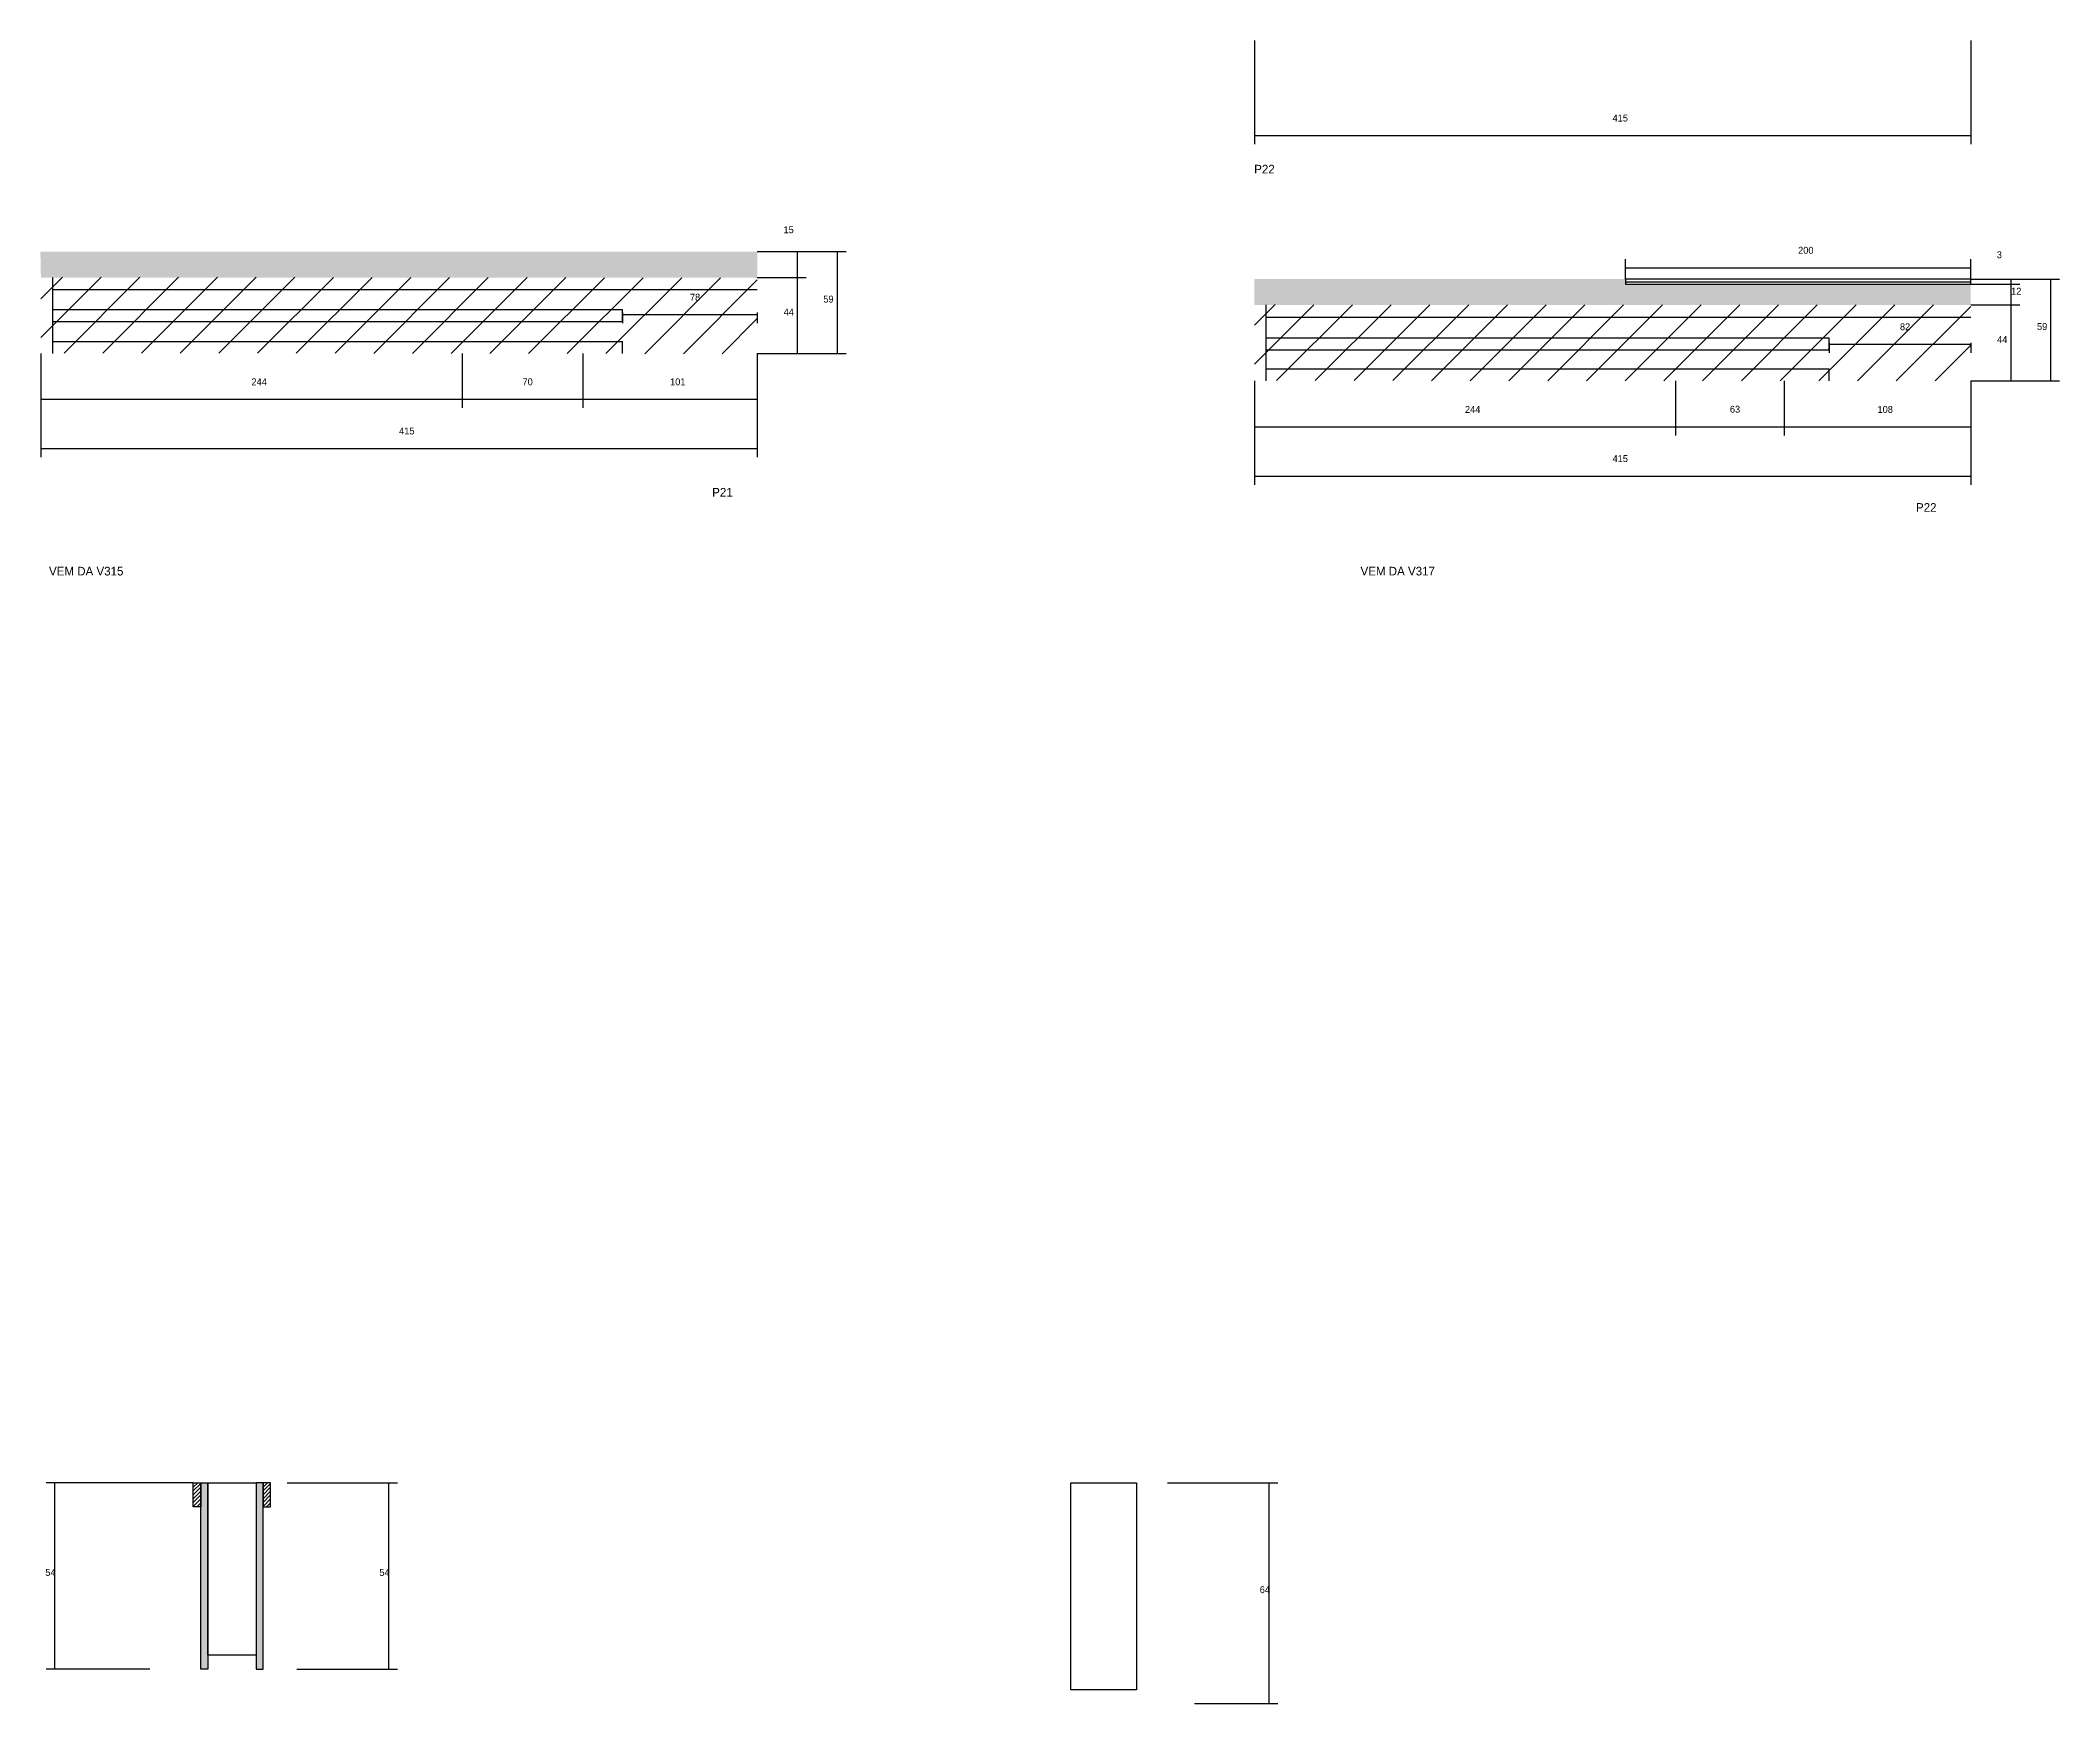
# Model space of a CAD drawing. Header units: metres. Extents: x 3266 to 9174, y 2161 to 3125.
# Drawn here: x 8004 to 9174, y 2161 to 3125 of the extents above; entities that cross this region are included whole.
import ezdxf

# ---------------------------------------------------------------- set-up
doc = ezdxf.new("R2010")
doc.units = ezdxf.units.M
for name, color, linetype in [('CONCRETO', 251, 'Continuous'), ('COTA', 241, 'Continuous'), ('Hachura', 253, 'Continuous'), ('Madeira', 126, 'Continuous'), ('NOMENCLATURA', 7, 'Continuous'), ('Painéis', 200, 'Continuous'), ('REAPROVEITAMENTO', 251, 'Continuous'), ('SARR_2.2x7', 40, 'Continuous'), ('SARR_EDITAR', 141, 'Continuous'), ('Texto Seção', 7, 'Continuous')]:
    doc.layers.add(name, color=color, linetype=linetype)

msp = doc.modelspace()

# ---------------------------------------------------------------- hatches: boundary and pattern name
at = {"layer": 'COTA'}
h = msp.add_hatch(dxfattribs=at)
h.set_pattern_fill('AR-CONC', scale=0.03)
h.paths.add_polyline_path([(8419.2, 2987.5), (8419.2, 3002.5), (8419.2, 3002.5), (8003.9, 3002.5), (8003.9, 3002.5), (8004.2, 2987.5), (8004.2, 2987.5), (8419.2, 2987.5)])
h = msp.add_hatch(dxfattribs=at)
h.set_pattern_fill('AR-CONC', scale=0.03)
h.paths.add_polyline_path([(8922.2, 2983.6), (9122.2, 2983.6), (9122.2, 2983.6), (9122.2, 2971.6), (9122.2, 2971.6), (8707.2, 2971.6), (8707.2, 2971.6), (8707.2, 2986.6), (8707.2, 2986.6), (8922.2, 2986.6), (8922.2, 2986.6), (8922.2, 2983.6)])
at = {"layer": 'Hachura'}
h = msp.add_hatch(dxfattribs=at)
h.set_pattern_fill('ANSI31', scale=0.5)
h.paths.add_polyline_path([(8096.9, 2275.3), (8092.5, 2275.3), (8092.5, 2275.3), (8092.5, 2289.3), (8092.5, 2289.3), (8096.9, 2289.3), (8096.9, 2289.3), (8096.9, 2275.3)])
h = msp.add_hatch(color=8, dxfattribs=at)
h.dxf.hatch_style = 1
h.paths.add_polyline_path([(8100.9, 2289.3), (8096.9, 2289.3), (8096.9, 2289.3), (8096.9, 2181.3), (8096.9, 2181.3), (8100.9, 2181.3), (8100.9, 2181.3), (8100.9, 2289.3)])
h = msp.add_hatch(color=8, dxfattribs=at)
h.dxf.hatch_style = 1
h.paths.add_polyline_path([(8132.9, 2289.3), (8128.9, 2289.3), (8128.9, 2289.3), (8128.9, 2181.3), (8128.9, 2181.3), (8132.9, 2181.3), (8132.9, 2181.3), (8132.9, 2289.3)])
h = msp.add_hatch(dxfattribs=at)
h.set_pattern_fill('ANSI31', scale=0.5)
h.paths.add_polyline_path([(8132.9, 2275.3), (8137.3, 2275.3), (8137.3, 2275.3), (8137.3, 2289.3), (8137.3, 2289.3), (8132.9, 2289.3), (8132.9, 2289.3), (8132.9, 2275.3)])
at = {"layer": 'REAPROVEITAMENTO'}
h = msp.add_hatch(dxfattribs=at)
h.set_pattern_fill('ANSI31', scale=5)
h.paths.add_polyline_path([(8004.2, 2943.8), (8004.2, 2987.8), (8004.2, 2987.8), (8419.2, 2987.3), (8419.2, 2987.3), (8419.2, 2943.3), (8419.2, 2943.3), (8004.2, 2943.8)])
h = msp.add_hatch(dxfattribs=at)
h.set_pattern_fill('ANSI31', scale=5)
h.paths.add_polyline_path([(8707.2, 2927.8), (8707.2, 2971.8), (8707.2, 2971.8), (9122.2, 2971.6), (9122.2, 2971.6), (9122.2, 2927.6), (9122.2, 2927.6), (8707.2, 2927.8)])

# ---------------------------------------------------------------- linework, layer by layer
at = {"layer": 'CONCRETO'}
for points in [[(8100.9, 2289.3), (8100.9, 2289.3), (8128.9, 2289.3), (8128.9, 2261.3), (8128.9, 2261.3), (8128.9, 2189.3), (8100.9, 2189.3), (8100.9, 2289.3)], [(8600.9, 2289.3), (8600.9, 2289.3), (8638.9, 2289.3), (8638.9, 2261.3), (8638.9, 2261.3), (8638.9, 2169.3), (8600.9, 2169.3), (8600.9, 2289.3)]]:
    msp.add_lwpolyline(points, close=True, dxfattribs=at)
at = {"layer": 'COTA'}
for p, q in [((8707.2, 3124.9), (8707.2, 3064.8)), ((9122.2, 3124.9), (9122.2, 3064.8)), ((8707.2, 3069.8), (9122.2, 3069.8)), ((8419.2, 3002.5), (8447.5, 3002.5)), ((8419.2, 3002.5), (8470.7, 3002.5)), ((8442.5, 2987.5), (8442.5, 3002.5)), ((8465.7, 2943.5), (8465.7, 3002.5)), ((8922.2, 2986.6), (8922.2, 2998.2)), ((9122.2, 2986.6), (9122.2, 2998.2)), ((8419.2, 2987.5), (8447.5, 2987.5)), ((8419.2, 2987.5), (8447.5, 2987.5)), ((8442.5, 2943.5), (8442.5, 2987.5)), ((8922.2, 2993.2), (9122.2, 2993.2)), ((9122.2, 2986.6), (9150.6, 2986.6)), ((9122.2, 2986.6), (9173.7, 2986.6)), ((9122.2, 2983.6), (9150.6, 2983.6)), ((9122.2, 2983.6), (9150.6, 2983.6)), ((9145.6, 2983.6), (9145.6, 2986.6)), ((9145.6, 2971.6), (9145.6, 2983.6)), ((9168.7, 2927.6), (9168.7, 2986.6)), ((9122.2, 2971.6), (9150.6, 2971.6)), ((9122.2, 2971.6), (9150.6, 2971.6)), ((9145.6, 2927.6), (9145.6, 2971.6)), ((8341.2, 2967.3), (8341.2, 2961.1)), ((8341.2, 2966.1), (8419.2, 2966.1)), ((8419.2, 2967.3), (8419.2, 2961.1)), ((9040.2, 2949.6), (9040.2, 2943.9)), ((9040.2, 2948.9), (9122.2, 2948.9)), ((9122.2, 2949.6), (9122.2, 2943.9)), ((8004.2, 2943.5), (8004.2, 2912)), ((8004.2, 2943.5), (8004.2, 2883.5)), ((8248.2, 2943.5), (8248.2, 2912)), ((8248.2, 2943.5), (8248.2, 2912)), ((8318.2, 2943.5), (8318.2, 2912)), ((8318.2, 2943.5), (8318.2, 2912)), ((8419.2, 2943.5), (8419.2, 2912)), ((8419.2, 2943.5), (8419.2, 2883.5)), ((8419.2, 2943.5), (8447.5, 2943.5)), ((8419.2, 2943.5), (8470.7, 2943.5)), ((8707.2, 2927.6), (8707.2, 2896)), ((8707.2, 2927.6), (8707.2, 2867.5)), ((8951.2, 2927.6), (8951.2, 2896)), ((8951.2, 2927.6), (8951.2, 2896)), ((9014.2, 2927.6), (9014.2, 2896)), ((9014.2, 2927.6), (9014.2, 2896)), ((9122.2, 2927.6), (9122.2, 2896)), ((9122.2, 2927.6), (9122.2, 2867.5)), ((9122.2, 2927.6), (9150.6, 2927.6)), ((9122.2, 2927.6), (9173.7, 2927.6)), ((8004.2, 2917), (8248.2, 2917)), ((8248.2, 2917), (8318.2, 2917)), ((8318.2, 2917), (8419.2, 2917)), ((8707.2, 2901), (8951.2, 2901)), ((8951.2, 2901), (9014.2, 2901)), ((9014.2, 2901), (9122.2, 2901)), ((8004.2, 2888.5), (8419.2, 2888.5)), ((8707.2, 2872.5), (9122.2, 2872.5)), ((8092.5, 2289.3), (8007.3, 2289.3)), ((8012.3, 2181.3), (8012.3, 2289.3)), ((8146.9, 2289.3), (8210.8, 2289.3)), ((8205.8, 2181.3), (8205.8, 2289.3)), ((8656.9, 2289.3), (8720.8, 2289.3)), ((8715.8, 2161.3), (8715.8, 2289.3)), ((8067.3, 2181.3), (8007.3, 2181.3)), ((8152.5, 2181.3), (8210.8, 2181.3)), ((8672.5, 2161.3), (8720.8, 2161.3))]:
    msp.add_line(p, q, dxfattribs=at)
at = {"layer": 'Madeira'}
for points in [[(8096.9, 2275.3), (8092.5, 2275.3), (8092.5, 2289.3), (8096.9, 2289.3)], [(8132.9, 2275.3), (8137.3, 2275.3), (8137.3, 2289.3), (8132.9, 2289.3)]]:
    msp.add_lwpolyline(points, close=True, dxfattribs=at)
at = {"layer": 'Painéis'}
for points in [[(9122.2, 2986.6), (8922.2, 2986.6), (8922.2, 2983.6), (9122.2, 2983.6)], [(8096.9, 2289.3), (8100.9, 2289.3), (8100.9, 2181.3), (8096.9, 2181.3)], [(8132.9, 2289.3), (8128.9, 2289.3), (8128.9, 2181.3), (8132.9, 2181.3)]]:
    msp.add_lwpolyline(points, close=True, dxfattribs=at)
at = {"layer": 'SARR_2.2x7'}
for p, q in [((8011.1, 2943.5), (8011.1, 2987.5)), ((8011.1, 2980.5), (8248.2, 2980.5)), ((8248.2, 2980.5), (8318.2, 2980.5)), ((8318.2, 2980.5), (8419.2, 2980.5)), ((8714.1, 2927.6), (8714.1, 2971.6)), ((8011.1, 2969), (8248.2, 2969)), ((8011.1, 2962), (8248.2, 2962)), ((8248.2, 2969), (8318.2, 2969)), ((8248.2, 2962), (8318.2, 2962)), ((8318.2, 2969), (8341.2, 2969)), ((8318.2, 2962), (8341.2, 2962)), ((8341.2, 2962), (8341.2, 2969)), ((8714.1, 2964.6), (8951.2, 2964.6)), ((8951.2, 2964.6), (9014.2, 2964.6)), ((9014.2, 2964.6), (9122.2, 2964.6)), ((8011.1, 2950.5), (8248.2, 2950.5)), ((8248.2, 2950.5), (8318.2, 2950.5)), ((8318.2, 2950.5), (8341.2, 2950.5)), ((8341.2, 2943.5), (8341.2, 2950.5)), ((8714.1, 2952.6), (8951.2, 2952.6)), ((8951.2, 2952.6), (9014.2, 2952.6)), ((9014.2, 2952.6), (9040.2, 2952.6)), ((9040.2, 2945.6), (9040.2, 2952.6)), ((8714.1, 2945.6), (8951.2, 2945.6)), ((8951.2, 2945.6), (9014.2, 2945.6)), ((9014.2, 2945.6), (9040.2, 2945.6)), ((8714.1, 2934.6), (8951.2, 2934.6)), ((8951.2, 2934.6), (9014.2, 2934.6)), ((9014.2, 2934.6), (9040.2, 2934.6)), ((9040.2, 2927.6), (9040.2, 2934.6))]:
    msp.add_line(p, q, dxfattribs=at)
at = {"layer": 'SARR_EDITAR'}
msp.add_line((8922.2, 2985.1), (9122.2, 2985.1), dxfattribs=at)

# ---------------------------------------------------------------- texts
at = {"layer": 'COTA'}
for s, p in [('415', (8914.7, 3077.9)), ('15', (8434.4, 3013.2)), ('200', (9022.2, 3001.3)), ('3', (9137.3, 2998.7)), ('78', (8380.2, 2974.1)), ('59', (8457.5, 2973)), ('12', (9145.6, 2977.6)), ('44', (8434.5, 2965.5)), ('82', (9081.2, 2957)), ('59', (9160.6, 2957.1)), ('44', (9137.5, 2949.6)), ('244', (8126.2, 2925.1)), ('70', (8283.2, 2925.1)), ('101', (8368.7, 2925.1)), ('244', (8829.2, 2909.1)), ('63', (8982.7, 2909.2)), ('108', (9068.2, 2909.1)), ('415', (8211.7, 2896.6)), ('415', (8914.7, 2880.6)), ('54', (8006.8, 2235.3)), ('54', (8200.3, 2235.3)), ('64', (8710.3, 2225.3))]:
    msp.add_text(s, height=4, dxfattribs=at).set_placement(p)
at = {"layer": 'NOMENCLATURA'}
for s, p in [('P22', (8707.1, 3047.8)), ('P21', (8393.1, 2860.6)), ('P22', (9090.5, 2851.8))]:
    msp.add_text(s, height=5, dxfattribs=at).set_placement(p)
at = {"layer": 'Texto Seção'}
for s, p in [('VEM DA V315', (8008.9, 2814.9)), ('VEM DA V317', (8768.7, 2814.9))]:
    msp.add_text(s, height=5, dxfattribs=at).set_placement(p)

doc.saveas('drawing.dxf')
